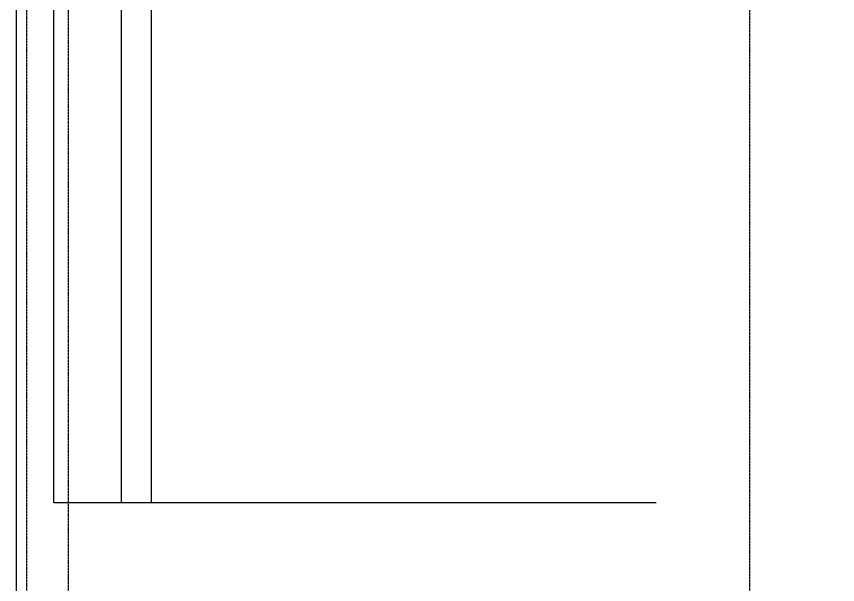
# Model space of a CAD drawing. Header units: millimetres. Extents: x 0 to 126150, y 0 to 89100.
# Drawn here: x 31654 to 37162, y 24251 to 28059 of the extents above; entities that cross this region are included whole.
import ezdxf

# ---------------------------------------------------------------- set-up
doc = ezdxf.new("R2010")
doc.units = ezdxf.units.MM
doc.header["$LTSCALE"] = 0.2
doc.linetypes.add('CENTER', pattern=[50.8, 31.75, -6.35, 6.35, -6.35])
doc.layers.add('A_建築', color=8, linetype='Continuous')
doc.layers.add('A_通芯', color=8, linetype='CENTER', plot=False)

msp = doc.modelspace()

# ---------------------------------------------------------------- linework, layer by layer
at = {"layer": 'A_建築', "lineweight": -3}
for points in [[(31903.54, 17484.81), (31653.54, 17484.81), (31653.54, 44814.81), (31903.54, 44564.81), (79743.54, 44564.81), (79993.55, 44814.81), (31653.54, 44814.81)], [(35945.39, 24799.23), (31903.54, 24799.23), (31903.54, 44564.81)], [(32358.54, 24799.23), (32358.54, 44264.81)], [(32558.54, 24799.23), (32558.54, 44264.81)]]:
    msp.add_lwpolyline(points, dxfattribs=at)
at = {"layer": 'A_通芯'}
for p, q in [((31723.55, 7195.51), (31723.55, 50618.35)), ((36573.55, 7195.51), (36573.55, 50618.35)), ((32003.58, 9798.24), (32003.58, 50084.85))]:
    msp.add_line(p, q, dxfattribs=at)

doc.saveas('drawing.dxf')
